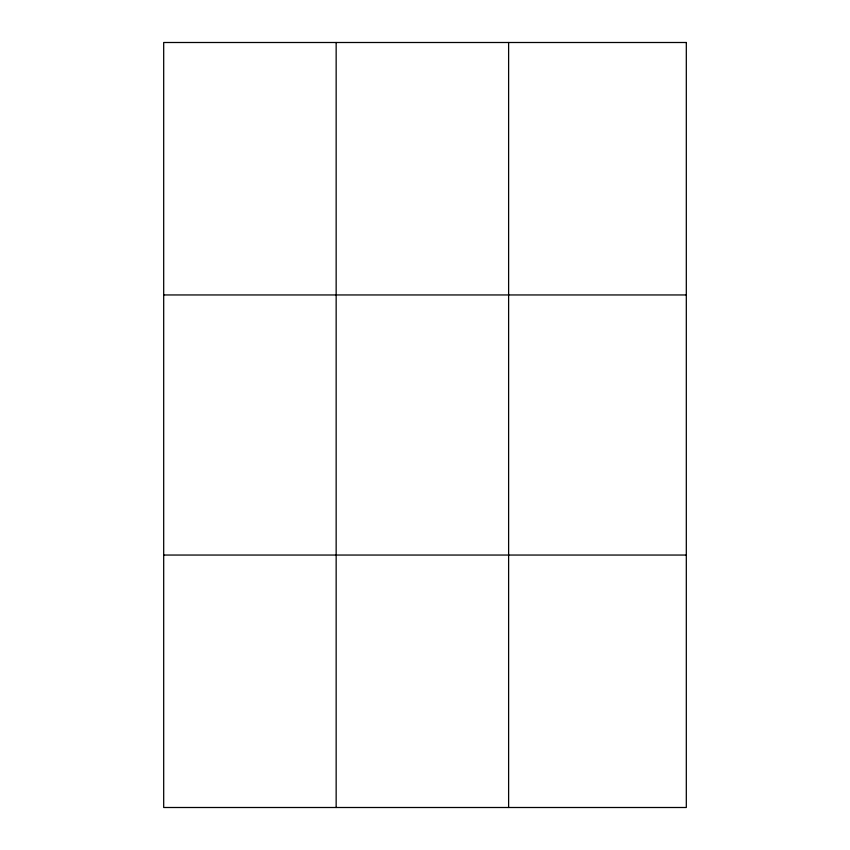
<?xml version="1.0" encoding="UTF-8"?>
<svg xmlns="http://www.w3.org/2000/svg" width="850" height="850" viewBox="0 0 850 850"><rect width="100%" height="100%" fill="white"/><g stroke="black" fill="none" stroke-linecap="round" stroke-linejoin="round"><path stroke-width="1.27" d="M336.154 42.5L336.154 807.5M508.619 42.5L508.619 807.5M163.689 294.95L686.311 294.95M163.689 555.05L686.311 555.05M686.311 42.5L686.311 807.5L163.689 807.5L163.689 42.5L686.311 42.5"/></g></svg>
